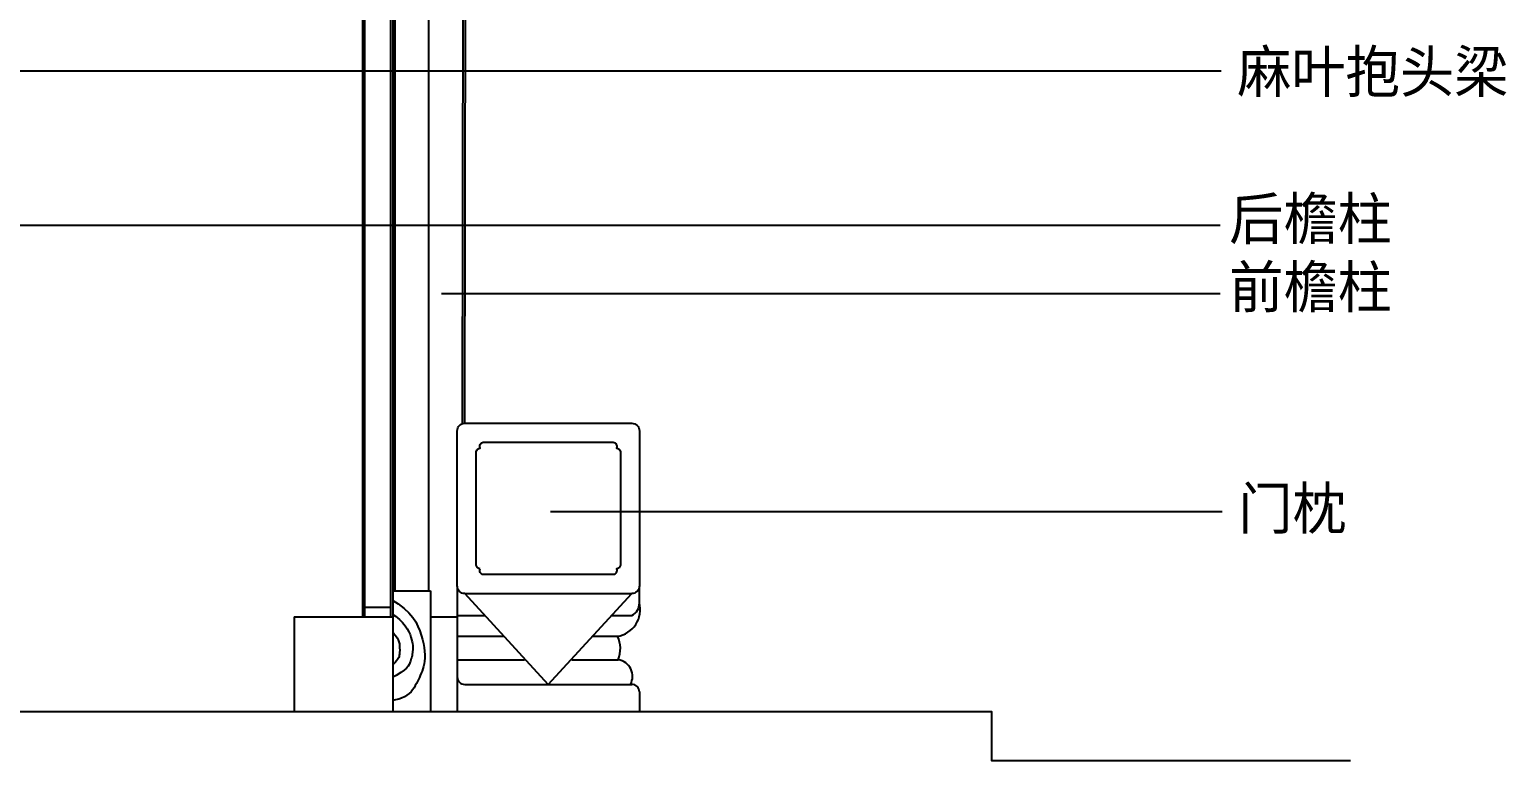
# Model space of a CAD drawing. Header units: metres. Extents: x 986 to 9059, y 312 to 6351.
# Drawn here: x 5157 to 9049, y 700 to 2626 of the extents above; entities that cross this region are included whole.
import ezdxf

# ---------------------------------------------------------------- set-up
doc = ezdxf.new("R2010")
doc.units = ezdxf.units.M
for name, color, linetype in [('3', 3, 'Continuous'), ('4', 4, 'Continuous'), ('DIM', 3, 'Continuous'), ('TEXT', 3, 'Continuous')]:
    doc.layers.add(name, color=color, linetype=linetype)
doc.dimstyles.get("Standard").update_dxf_attribs({"dimtxt": 2.5, "dimasz": 2.5, "dimexe": 1.25, "dimexo": 0.625, "dimtad": 1, "dimcen": 2.5, "dimazin": 3, "dimtfac": 1, "dimtmove": 0, "dimatfit": 3})

msp = doc.modelspace()

# ---------------------------------------------------------------- linework, layer by layer
at = {"layer": '3'}
for p, q in [((6040.08, 3615.25), (6040.08, 1079.21)), ((6108.08, 3615.25), (6108.08, 1079.21)), ((6298.08, 1588.75), (6300.82, 3547.86)), ((6120.08, 3427.56), (6120.08, 1147.29)), ((6208.08, 3427.56), (6208.08, 1147.29)), ((6284.08, 1159.93), (6284.08, 920.8)), ((6524.08, 900.8), (6304.08, 1139.93)), ((6304.08, 1139.93), (6744.08, 1139.93)), ((6524.08, 900.8), (6744.08, 1139.93)), ((5854.08, 1079.21), (5854.08, 829.21)), ((5854.08, 1079.21), (6114.08, 1079.21)), ((6214.08, 1079.21), (6284.08, 1079.21)), ((6284.08, 1082.48), (6356.93, 1082.48)), ((6691.22, 1082.48), (6744.08, 1082.48)), ((6284.08, 1027.48), (6407.53, 1027.48)), ((6640.62, 1027.48), (6706.47, 1027.48)), ((6284.08, 965.8), (6461.68, 965.8)), ((6586.47, 965.8), (6708.61, 965.8)), ((6284.08, 920.8), (6284.08, 829.21)), ((6304.08, 900.8), (6744.08, 900.8))]:
    msp.add_line(p, q, dxfattribs=at)
msp.add_lwpolyline([(6304.08, 1139.93, -0.41), (6284.08, 1159.93), (6284.08, 1568.74, -0.41), (6304.08, 1588.74)], format="xyb", dxfattribs=at)
msp.add_lwpolyline([(6344.6, 1205.29, -0.35), (6334.08, 1214.69), (6334.08, 1513.98, -0.35), (6344.6, 1523.39, -0.5), (6352.89, 1538.74), (6695.26, 1538.74, -0.5), (6703.55, 1523.39, -0.35), (6714.08, 1513.98), (6714.08, 1214.69, -0.35), (6703.55, 1205.29, -0.5), (6695.26, 1189.93), (6352.89, 1189.93, -0.5)], format="xyb", close=True, dxfattribs=at)
for points in [[(6114.08, 1121.77), (6128.64, 1112.95), (6144.32, 1101.14), (6156.9, 1089.24), (6166.86, 1077.3), (6174.63, 1065.39), (6180.68, 1053.57), (6185.47, 1041.92), (6189.39, 1030.49), (6192.54, 1019.35), (6194.98, 1008.55), (6196.73, 998.17), (6197.85, 988.27), (6198.38, 978.9), (6198.35, 970.13), (6197.8, 962.03), (6196.8, 954.62), (6195.38, 947.82), (6193.61, 941.54), (6191.56, 935.66), (6189.28, 930.07), (6186.84, 924.67), (6184.29, 919.34), (6181.71, 913.99), (6179.11, 908.53), (6176.41, 903), (6173.5, 897.47), (6170.26, 892.02), (6166.56, 886.71), (6162.3, 881.61), (6157.35, 876.79), (6151.6, 872.32), (6144.98, 868.28), (6137.66, 864.76), (6129.85, 861.87), (6121.78, 859.7), (6114.08, 858.43)], [(6114.08, 1084.92), (6121.24, 1080.27), (6131.62, 1071.98), (6140.11, 1063.63), (6146.92, 1055.35), (6152.3, 1047.25), (6156.46, 1039.44), (6159.63, 1032.06), (6162.05, 1025.21), (6163.91, 1018.98), (6165.3, 1013.34), (6166.26, 1008.2), (6166.86, 1003.5), (6167.15, 999.15), (6167.17, 995.09), (6166.99, 991.23), (6166.65, 987.51), (6166.21, 983.85), (6165.65, 980.23), (6164.96, 976.61), (6164.13, 972.97), (6163.14, 969.28), (6161.96, 965.51), (6160.6, 961.64), (6159.02, 957.64), (6157.12, 953.46), (6154.38, 948.95), (6150.2, 943.95), (6143.96, 938.27), (6135.04, 931.75), (6122.84, 924.22), (6114.08, 919.47)], [(6114.08, 1038.17), (6115.38, 1036.91), (6121.37, 1029.99), (6125.72, 1023.72), (6128.69, 1018.02), (6130.57, 1012.83), (6131.61, 1008.09), (6132.08, 1003.75), (6132.26, 999.73), (6132.36, 995.98), (6132.41, 992.46), (6132.4, 989.15), (6132.3, 986.02), (6132.1, 983.03), (6131.78, 980.17), (6131.31, 977.39), (6130.69, 974.66), (6129.87, 971.95), (6128.66, 969.15), (6126.89, 966.11), (6124.34, 962.72), (6120.82, 958.84), (6116.14, 954.35), (6114.08, 952.57)]]:
    msp.add_lwpolyline(points, dxfattribs=at)
for centre, radius, start, end in [((6729.03, 1114.17), 35.08, 295.39, 2.58), ((6304.08, 920.8), 20, 180, 270)]:
    msp.add_arc(centre, radius, start, end, dxfattribs=at)
at = {"layer": '4'}
for p, q in [((6034.08, 3615.25), (6034.08, 1079.21)), ((6114.08, 3615.25), (6114.08, 829.21)), ((6304.08, 1588.74), (6306.82, 3547.85)), ((6114.08, 1147.29), (6214.08, 1147.29)), ((6214.08, 1147.29), (6214.08, 829.21)), ((6040.08, 1104.21), (6108.08, 1104.21)), ((6764.08, 880.8), (6764.08, 829.21))]:
    msp.add_line(p, q, dxfattribs=at)
for points in [[(6304.08, 1588.74), (6744.08, 1588.74, -0.41), (6764.08, 1568.74), (6764.08, 1159.93, -0.41), (6744.08, 1139.93)], [(6740.68, 900.8, 0.52), (6708.61, 965.8, 0.21), (6706.47, 1027.48, 0.44), (6764.08, 1115.74), (6764.08, 1159.93)]]:
    msp.add_lwpolyline(points, format="xyb", dxfattribs=at)
msp.add_lwpolyline([(2185.73, 829.21), (7692.27, 829.21), (7692.27, 700.4), (8638.31, 700.4)], dxfattribs=at)
msp.add_arc((6744.08, 880.8), 20, 0, 90, dxfattribs=at)

# ---------------------------------------------------------------- texts
at = {"layer": 'TEXT'}
for s, p in [('麻叶抱头梁', (8339.41, 2460.44)), ('后檐柱', (8318.42, 2072.67)), ('前檐柱', (8318.42, 1892.88)), ('门枕', (8342.46, 1309.55))]:
    msp.add_text(s, height=110, dxfattribs=at).set_placement(p)

# ---------------------------------------------------------------- leaders
at = {"layer": 'DIM'}
for points in [[(4122.82, 4381.38), (4122.82, 2517), (8297.63, 2517)], [(2896.42, 2110.84), (8294.73, 2110.84)], [(6242.37, 1931.05), (8294.73, 1931.05)], [(6530.27, 1356.02), (8299.71, 1356.02)]]:
    msp.add_leader(points, dimstyle='Standard', dxfattribs=at)

doc.saveas('drawing.dxf')
